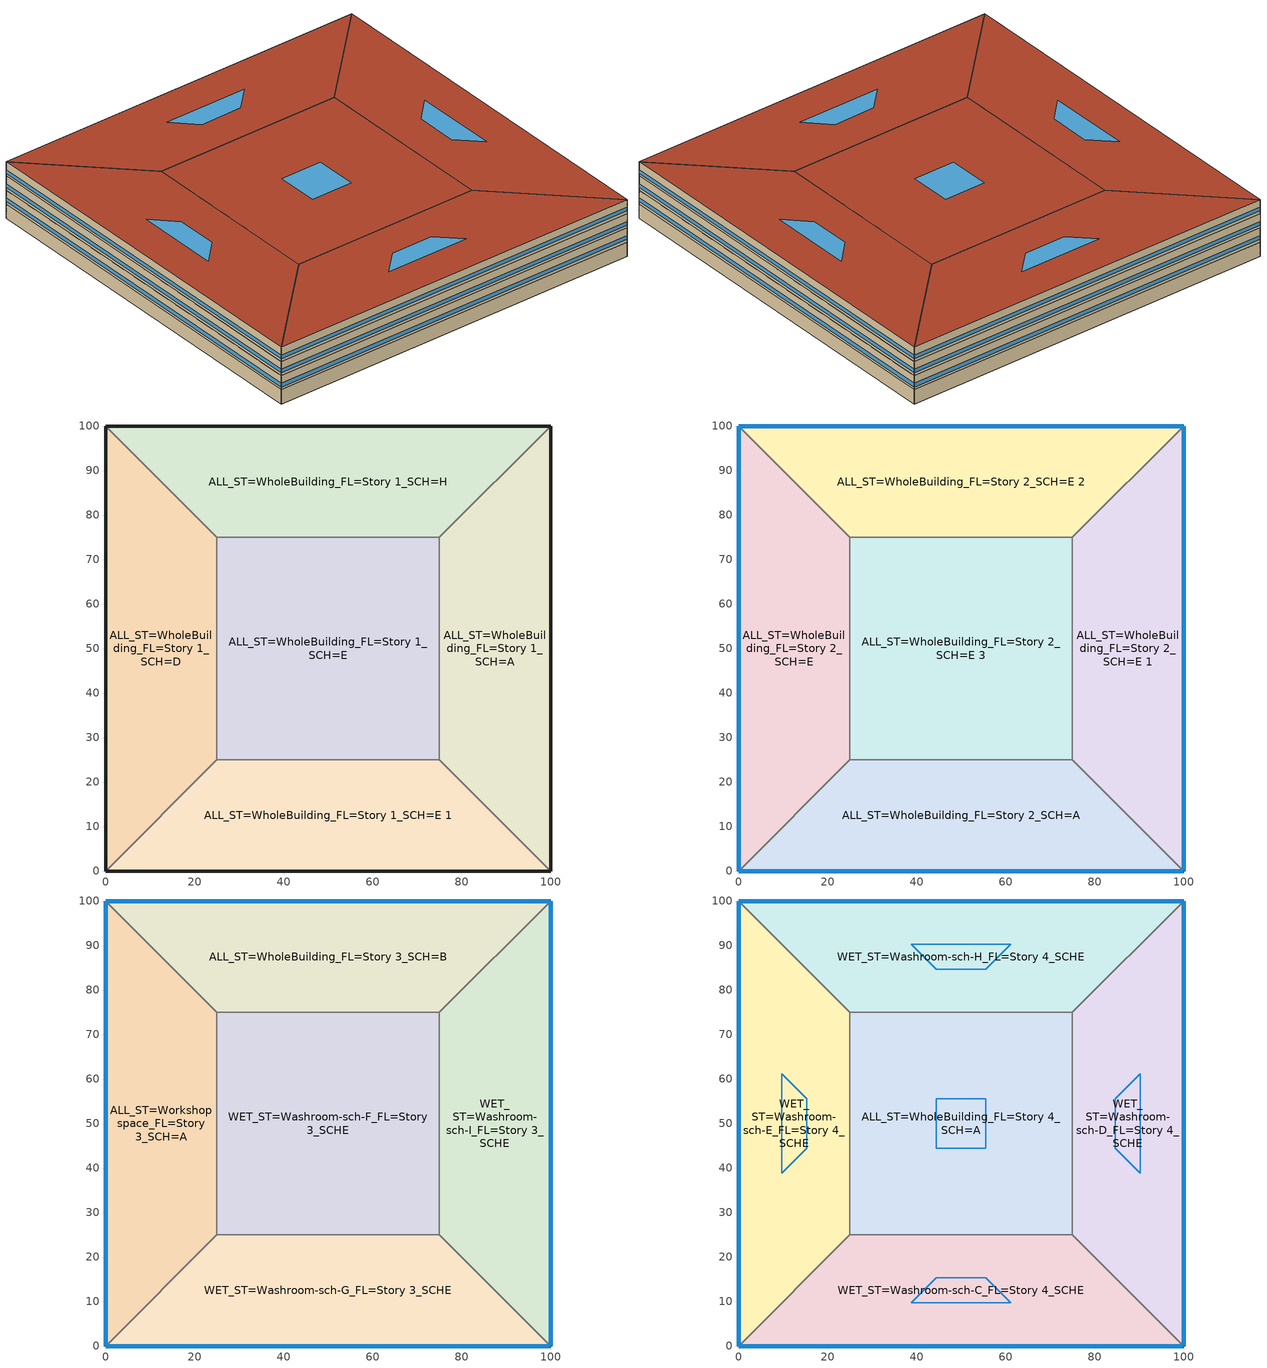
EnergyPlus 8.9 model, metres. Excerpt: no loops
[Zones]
ALL_ST=WholeBuilding_FL=Story 1_SCH=A
 floor ground (BTAP-Grnd-Floor-Mass:U-0.757): 100,100 100,0 75,25 75,75 z0
 wall ground (BTAP-Grnd-Wall-Mass:U-0.284): 100,0 100,100 z0:3.8
 wall to ALL_ST=WholeBuilding_FL=Story 1_SCH=E 1 (BTAP-Int-Wall): 75,25 100,0 z0:3.8
 wall to ALL_ST=WholeBuilding_FL=Story 1_SCH=E (BTAP-Int-Wall): 75,75 75,25 z0:3.8
 wall to ALL_ST=WholeBuilding_FL=Story 1_SCH=H (BTAP-Int-Wall): 100,100 75,75 z0:3.8
ALL_ST=WholeBuilding_FL=Story 1_SCH=D
 floor ground (BTAP-Grnd-Floor-Mass:U-0.757): 0,0 0,100 25,75 25,25 z0
 wall ground (BTAP-Grnd-Wall-Mass:U-0.284): 0,100 0,0 z0:3.8
 wall to ALL_ST=WholeBuilding_FL=Story 1_SCH=H (BTAP-Int-Wall): 25,75 0,100 z0:3.8
 wall to ALL_ST=WholeBuilding_FL=Story 1_SCH=E (BTAP-Int-Wall): 25,25 25,75 z0:3.8
 wall to ALL_ST=WholeBuilding_FL=Story 1_SCH=E 1 (BTAP-Int-Wall): 0,0 25,25 z0:3.8
ALL_ST=WholeBuilding_FL=Story 1_SCH=E
 floor ground (BTAP-Grnd-Floor-Mass:U-0.757): 25,25 25,75 75,75 75,25 z0
 wall to ALL_ST=WholeBuilding_FL=Story 1_SCH=H (BTAP-Int-Wall): 75,75 25,75 z0:3.8
 wall to ALL_ST=WholeBuilding_FL=Story 1_SCH=E 1 (BTAP-Int-Wall): 25,25 75,25 z0:3.8
ALL_ST=WholeBuilding_FL=Story 1_SCH=E 1
 floor ground (BTAP-Grnd-Floor-Mass:U-0.757): 100,0 0,0 25,25 75,25 z0
 wall ground (BTAP-Grnd-Wall-Mass:U-0.284): 0,0 100,0 z0:3.8
ALL_ST=WholeBuilding_FL=Story 1_SCH=H
 floor ground (BTAP-Grnd-Floor-Mass:U-0.757): 0,100 100,100 75,75 25,75 z0
 wall ground (BTAP-Grnd-Wall-Mass:U-0.284): 100,100 0,100 z0:3.8
ALL_ST=WholeBuilding_FL=Story 2_SCH=A
 floor to ALL_ST=WholeBuilding_FL=Story 1_SCH=E 1 (BTAP-Int-Floor): 100,0 0,0 25,25 75,25 z3.8
 wall outside (BTAP-Ext-Wall-Mass:U-0.21): 0,0 100,0 z3.8:7.6
 wall to ALL_ST=WholeBuilding_FL=Story 2_SCH=E (BTAP-Int-Wall): 25,25 0,0 z3.8:7.6
 wall to ALL_ST=WholeBuilding_FL=Story 2_SCH=E 3 (BTAP-Int-Wall): 75,25 25,25 z3.8:7.6
 wall to ALL_ST=WholeBuilding_FL=Story 2_SCH=E 1 (BTAP-Int-Wall): 100,0 75,25 z3.8:7.6
 window (BTAP-Ext-FixedWindow:U=0.220 SHGC=0.600): 0.03,0 99.97,0 z4.56:5.51
ALL_ST=WholeBuilding_FL=Story 2_SCH=E
 floor to ALL_ST=WholeBuilding_FL=Story 1_SCH=D (BTAP-Int-Floor): 0,0 0,100 25,75 25,25 z3.8
 wall outside (BTAP-Ext-Wall-Mass:U-0.21): 0,100 0,0 z3.8:7.6
 wall to ALL_ST=WholeBuilding_FL=Story 2_SCH=E 2 (BTAP-Int-Wall): 25,75 0,100 z3.8:7.6
 wall to ALL_ST=WholeBuilding_FL=Story 2_SCH=E 3 (BTAP-Int-Wall): 25,25 25,75 z3.8:7.6
 window (BTAP-Ext-FixedWindow:U=0.220 SHGC=0.600): 0,99.97 0,0.03 z4.56:5.51
ALL_ST=WholeBuilding_FL=Story 2_SCH=E 1
 floor to ALL_ST=WholeBuilding_FL=Story 1_SCH=A (BTAP-Int-Floor): 100,100 100,0 75,25 75,75 z3.8
 wall outside (BTAP-Ext-Wall-Mass:U-0.21): 100,0 100,100 z3.8:7.6
 wall to ALL_ST=WholeBuilding_FL=Story 2_SCH=E 3 (BTAP-Int-Wall): 75,75 75,25 z3.8:7.6
 wall to ALL_ST=WholeBuilding_FL=Story 2_SCH=E 2 (BTAP-Int-Wall): 100,100 75,75 z3.8:7.6
 window (BTAP-Ext-FixedWindow:U=0.220 SHGC=0.600): 100,0.03 100,99.97 z4.56:5.51
ALL_ST=WholeBuilding_FL=Story 2_SCH=E 2
 floor to ALL_ST=WholeBuilding_FL=Story 1_SCH=H (BTAP-Int-Floor): 0,100 100,100 75,75 25,75 z3.8
 wall outside (BTAP-Ext-Wall-Mass:U-0.21): 100,100 0,100 z3.8:7.6
 wall to ALL_ST=WholeBuilding_FL=Story 2_SCH=E 3 (BTAP-Int-Wall): 25,75 75,75 z3.8:7.6
 window (BTAP-Ext-FixedWindow:U=0.220 SHGC=0.600): 99.97,100 0.03,100 z4.56:5.51
ALL_ST=WholeBuilding_FL=Story 2_SCH=E 3
 floor to ALL_ST=WholeBuilding_FL=Story 1_SCH=E (BTAP-Int-Floor): 25,25 25,75 75,75 75,25 z3.8
ALL_ST=WholeBuilding_FL=Story 3_SCH=B
 floor to ALL_ST=WholeBuilding_FL=Story 2_SCH=E 2 (BTAP-Int-Floor): 0,100 100,100 75,75 25,75 z7.6
 wall outside (BTAP-Ext-Wall-Mass:U-0.21): 100,100 0,100 z7.6:11.4
 wall to WET_ST=Washroom-sch-I_FL=Story 3_SCHE (BTAP-Int-Wall): 75,75 100,100 z7.6:11.4
 wall to WET_ST=Washroom-sch-F_FL=Story 3_SCHE (BTAP-Int-Wall): 25,75 75,75 z7.6:11.4
 wall to ALL_ST=Workshop space_FL=Story 3_SCH=A (BTAP-Int-Wall): 0,100 25,75 z7.6:11.4
 window (BTAP-Ext-FixedWindow:U=0.220 SHGC=0.600): 99.97,100 0.03,100 z8.36:9.31
ALL_ST=Workshop space_FL=Story 3_SCH=A
 floor to ALL_ST=WholeBuilding_FL=Story 2_SCH=E (BTAP-Int-Floor): 0,0 0,100 25,75 25,25 z7.6
 wall outside (BTAP-Ext-Wall-Mass:U-0.21): 0,100 0,0 z7.6:11.4
 wall to WET_ST=Washroom-sch-F_FL=Story 3_SCHE (BTAP-Int-Wall): 25,25 25,75 z7.6:11.4
 wall to WET_ST=Washroom-sch-G_FL=Story 3_SCHE (BTAP-Int-Wall): 0,0 25,25 z7.6:11.4
 window (BTAP-Ext-FixedWindow:U=0.220 SHGC=0.600): 0,99.97 0,0.03 z8.36:9.31
WET_ST=Washroom-sch-F_FL=Story 3_SCHE
 floor to ALL_ST=WholeBuilding_FL=Story 2_SCH=E 3 (BTAP-Int-Floor): 25,25 25,75 75,75 75,25 z7.6
 wall to WET_ST=Washroom-sch-I_FL=Story 3_SCHE (BTAP-Int-Wall): 75,25 75,75 z7.6:11.4
 wall to WET_ST=Washroom-sch-G_FL=Story 3_SCHE (BTAP-Int-Wall): 25,25 75,25 z7.6:11.4
WET_ST=Washroom-sch-G_FL=Story 3_SCHE
 floor to ALL_ST=WholeBuilding_FL=Story 2_SCH=A (BTAP-Int-Floor): 100,0 0,0 25,25 75,25 z7.6
 wall outside (BTAP-Ext-Wall-Mass:U-0.21): 0,0 100,0 z7.6:11.4
 wall to WET_ST=Washroom-sch-I_FL=Story 3_SCHE (BTAP-Int-Wall): 100,0 75,25 z7.6:11.4
 window (BTAP-Ext-FixedWindow:U=0.220 SHGC=0.600): 0.03,0 99.97,0 z8.36:9.31
WET_ST=Washroom-sch-I_FL=Story 3_SCHE
 floor to ALL_ST=WholeBuilding_FL=Story 2_SCH=E 1 (BTAP-Int-Floor): 100,100 100,0 75,25 75,75 z7.6
 wall outside (BTAP-Ext-Wall-Mass:U-0.21): 100,0 100,100 z7.6:11.4
 window (BTAP-Ext-FixedWindow:U=0.220 SHGC=0.600): 100,0.03 100,99.97 z8.36:9.31
ALL_ST=WholeBuilding_FL=Story 4_SCH=A
 floor to WET_ST=Washroom-sch-F_FL=Story 3_SCHE (BTAP-Int-Floor): 25,25 25,75 75,75 75,25 z11.4
 wall to WET_ST=Washroom-sch-E_FL=Story 4_SCHE (BTAP-Int-Wall): 25,75 25,25 z11.4:15.2
 wall to WET_ST=Washroom-sch-H_FL=Story 4_SCHE (BTAP-Int-Wall): 75,75 25,75 z11.4:15.2
 wall to WET_ST=Washroom-sch-D_FL=Story 4_SCHE (BTAP-Int-Wall): 75,25 75,75 z11.4:15.2
 wall to WET_ST=Washroom-sch-C_FL=Story 4_SCHE (BTAP-Int-Wall): 25,25 75,25 z11.4:15.2
 roof outside (BTAP-Ext-Roof-Metal:U-0.162): 75,25 75,75 25,75 25,25 z15.2
 skylight (BTAP-Ext-Skylights:U=0.220 SHGC=0.600): 55.59,44.41 55.59,55.59 44.41,55.59 44.41,44.41 z15.2
WET_ST=Washroom-sch-C_FL=Story 4_SCHE
 floor to WET_ST=Washroom-sch-G_FL=Story 3_SCHE (BTAP-Int-Floor): 100,0 0,0 25,25 75,25 z11.4
 wall outside (BTAP-Ext-Wall-Mass:U-0.21): 0,0 100,0 z11.4:15.2
 wall to WET_ST=Washroom-sch-E_FL=Story 4_SCHE (BTAP-Int-Wall): 25,25 0,0 z11.4:15.2
 wall to WET_ST=Washroom-sch-D_FL=Story 4_SCHE (BTAP-Int-Wall): 100,0 75,25 z11.4:15.2
 window (BTAP-Ext-FixedWindow:U=0.220 SHGC=0.600): 0.03,0 99.97,0 z12.16:13.11
 roof outside (BTAP-Ext-Roof-Metal:U-0.162): 75,25 25,25 0,0 100,0 z15.2
 skylight (BTAP-Ext-Skylights:U=0.220 SHGC=0.600): 55.59,15.3 44.41,15.3 38.82,9.7 61.18,9.7 z15.2
WET_ST=Washroom-sch-D_FL=Story 4_SCHE
 floor to WET_ST=Washroom-sch-I_FL=Story 3_SCHE (BTAP-Int-Floor): 100,100 100,0 75,25 75,75 z11.4
 wall outside (BTAP-Ext-Wall-Mass:U-0.21): 100,0 100,100 z11.4:15.2
 wall to WET_ST=Washroom-sch-H_FL=Story 4_SCHE (BTAP-Int-Wall): 100,100 75,75 z11.4:15.2
 window (BTAP-Ext-FixedWindow:U=0.220 SHGC=0.600): 100,0.03 100,99.97 z12.16:13.11
 roof outside (BTAP-Ext-Roof-Metal:U-0.162): 75,75 75,25 100,0 100,100 z15.2
 skylight (BTAP-Ext-Skylights:U=0.220 SHGC=0.600): 84.7,55.59 84.7,44.41 90.3,38.82 90.3,61.18 z15.2
WET_ST=Washroom-sch-E_FL=Story 4_SCHE
 floor to ALL_ST=Workshop space_FL=Story 3_SCH=A (BTAP-Int-Floor): 0,0 0,100 25,75 25,25 z11.4
 wall outside (BTAP-Ext-Wall-Mass:U-0.21): 0,100 0,0 z11.4:15.2
 wall to WET_ST=Washroom-sch-H_FL=Story 4_SCHE (BTAP-Int-Wall): 25,75 0,100 z11.4:15.2
 window (BTAP-Ext-FixedWindow:U=0.220 SHGC=0.600): 0,99.97 0,0.03 z12.16:13.11
 roof outside (BTAP-Ext-Roof-Metal:U-0.162): 25,25 25,75 0,100 0,0 z15.2
 skylight (BTAP-Ext-Skylights:U=0.220 SHGC=0.600): 15.3,44.41 15.3,55.59 9.7,61.18 9.7,38.82 z15.2
WET_ST=Washroom-sch-H_FL=Story 4_SCHE
 floor to ALL_ST=WholeBuilding_FL=Story 3_SCH=B (BTAP-Int-Floor): 0,100 100,100 75,75 25,75 z11.4
 wall outside (BTAP-Ext-Wall-Mass:U-0.21): 100,100 0,100 z11.4:15.2
 window (BTAP-Ext-FixedWindow:U=0.220 SHGC=0.600): 99.97,100 0.03,100 z12.16:13.11
 roof outside (BTAP-Ext-Roof-Metal:U-0.162): 25,75 75,75 100,100 0,100 z15.2
 skylight (BTAP-Ext-Skylights:U=0.220 SHGC=0.600): 44.41,84.7 55.59,84.7 61.18,90.3 38.82,90.3 z15.2
[Building]
Building 1
[Site:Location]
Fort McMurray AP_AB_CAN: Latitude {deg}=56.653; Longitude {deg}=-111.223; Time Zone {hr}=-7; Elevation {m}=369.1
[Site:GroundTemperature:BuildingSurface]
19.527, 19.502, 19.536, 19.598, 20.002, 21.64, 22.225, 22.375, 21.449, 20.121, 19.802, 19.633
[Site:WaterMainsTemperature]
Calculation Method=Correlation; Annual Average Outdoor Air Temperature {C}=1.875; Maximum Difference In Monthly Average Outdoor Air Temperatures {deltaC}=34.4
[SizingPeriod:DesignDay] Day of Month=21; Dry-Bulb Temperature Range Modifier Type=DefaultMultipliers; Humidity Condition Type=Wetbulb; Barometric Pressure {Pa}=96969; Rain Indicator=No; Snow Indicator=No; Daylight Saving Time Indicator=No
Name | Month | Day Type | Maximum Dry-Bulb Temperature {C} | Daily Dry-Bulb Temperature Range {deltaC} | Wetbulb or DewPoint at Maximum Dry-Bulb {C} | Wind Speed {m/s} | Wind Direction {deg} | Solar Model Indicator | ASHRAE Clear Sky Optical Depth for Beam Irradiance (taub) | ASHRAE Clear Sky Optical Depth for Diffuse Irradiance (taud) | Sky Clearness
Fort McMurray AP Ann Clg .4% Condns DB=>MWB | 7 | SummerDesignDay | 28.9 | 12.4 | 17.8 | 3.7 | 250 | ASHRAETau | 0.377 | 2.403
Fort McMurray AP Ann Htg 99.6% Condns DB | 1 | WinterDesignDay | -36.2 | 0 | -36.2 | 1 | 90 | ASHRAEClearSky |  |  | 0
[Material] Thermal Absorptance=0.9
Name | Roughness | Thickness {m} | Conductivity {W/m-K} | Density {kg/m3} | Specific Heat {J/kg-K} | Solar Absorptance | Visible Absorptance
1/2IN Gypsum 1 | Smooth | 0.0127 | 0.16 | 784.9 | 830 | 0.4 | 0.4
100mm Normalweight concrete floor 1 | MediumSmooth | 0.1016 | 2.31 | 2322 | 832 | 0.7 | 0.7
1IN Stucco 1 | Smooth | 0.0253 | 0.6918 | 1858 | 837 | 0.7 | 0.92
6 in. Normalweight Concrete Floor 1; 6 in. Normalweight Concrete Floor 2 | MediumRough | 0.1524 | 2.31 | 2322 | 832 | 0.7 | 0.7
8IN CONCRETE HW RefBldg 1 | Rough | 0.2032 | 1.311 | 2240 | 836.8 | 0.7 | 0.7
G01 13mm gypsum board 1 | Smooth | 0.0127 | 0.16 | 800 | 1090 | 0.7 | 0.5
Metal Roof Surface 1 | Smooth | 0.0008 | 45.28 | 7824 | 500 | 0.7 | 0.7
[Material:NoMass] Roughness=Smooth; Thermal Absorptance=0.9; Solar Absorptance=0.7
Name | Thermal Resistance {m2-K/W} | Visible Absorptance
Typical Carpet Pad | 0.21648 | 0.8
Typical Carpet Pad 2 | 1.25503 | 0.8
Typical Carpet Pad 3 | 3.45515 | 0.8
Typical Insulation 2 | 4.49096 | 0.7
Typical Insulation 3 | 6.17282 | 0.7
[WindowMaterial:SimpleGlazingSystem]
SimpleGlazing:U=0.220 SHGC=0.600: U-Factor {W/m2-K}=2.2; Solar Heat Gain Coefficient=0.6; Visible Transmittance=0.21
[Construction]
BTAP-Ext-FixedWindow:U=0.220 SHGC=0.600; BTAP-Ext-Skylights:U=0.220 SHGC=0.600: SimpleGlazing:U=0.220 SHGC=0.600
BTAP-Ext-Roof-Metal:U-0.162: Metal Roof Surface 1, Typical Insulation 3
BTAP-Ext-Wall-Mass:U-0.21: 1IN Stucco 1, 8IN CONCRETE HW RefBldg 1, Typical Insulation 2, 1/2IN Gypsum 1
BTAP-Grnd-Floor-Mass:U-0.757: 6 in. Normalweight Concrete Floor 1, Typical Carpet Pad 2
BTAP-Grnd-Wall-Mass:U-0.284: 6 in. Normalweight Concrete Floor 2, Typical Carpet Pad 3
BTAP-Int-Floor: 100mm Normalweight concrete floor 1, Typical Carpet Pad
BTAP-Int-Wall: G01 13mm gypsum board 1, G01 13mm gypsum board 1
[Zone]
ALL_ST=WholeBuilding_FL=Story 1_SCH=A; ALL_ST=WholeBuilding_FL=Story 1_SCH=D; ALL_ST=WholeBuilding_FL=Story 1_SCH=E; ALL_ST=WholeBuilding_FL=Story 1_SCH=E 1; ALL_ST=WholeBuilding_FL=Story 1_SCH=H; ALL_ST=WholeBuilding_FL=Story 2_SCH=A; ALL_ST=WholeBuilding_FL=Story 2_SCH=E; ALL_ST=WholeBuilding_FL=Story 2_SCH=E 1; ALL_ST=WholeBuilding_FL=Story 2_SCH=E 2; ALL_ST=WholeBuilding_FL=Story 2_SCH=E 3; ALL_ST=WholeBuilding_FL=Story 3_SCH=B; ALL_ST=WholeBuilding_FL=Story 4_SCH=A; ALL_ST=Workshop space_FL=Story 3_SCH=A; WET_ST=Washroom-sch-C_FL=Story 4_SCHE; WET_ST=Washroom-sch-D_FL=Story 4_SCHE; WET_ST=Washroom-sch-E_FL=Story 4_SCHE; WET_ST=Washroom-sch-F_FL=Story 3_SCHE; WET_ST=Washroom-sch-G_FL=Story 3_SCHE; WET_ST=Washroom-sch-H_FL=Story 4_SCHE; WET_ST=Washroom-sch-I_FL=Story 3_SCHE
[ZoneInfiltration:DesignFlowRate] Schedule=Always On Discrete; Design Flow Rate Calculation Method=Flow/ExteriorArea; Flow per Exterior Surface Area {m3/s-m2}=0.00025; Constant Term Coefficient=0; Temperature Term Coefficient=0; Velocity Term Coefficient=0.224; Velocity Squared Term Coefficient=0
Name | Zone or ZoneList
WholeBuilding-Warehouse Infiltration | ALL_ST=WholeBuilding_FL=Story 2_SCH=A
WholeBuilding-Automotive facility 2 Infiltration | ALL_ST=WholeBuilding_FL=Story 2_SCH=E
WholeBuilding-Automotive facility 3 Infiltration | ALL_ST=WholeBuilding_FL=Story 2_SCH=E 1
WholeBuilding-Automotive facility 4 Infiltration | ALL_ST=WholeBuilding_FL=Story 2_SCH=E 2
WholeBuilding-Sports arena Infiltration | ALL_ST=WholeBuilding_FL=Story 3_SCH=B
WholeBuilding-Warehouse - refrigerated Infiltration | ALL_ST=WholeBuilding_FL=Story 4_SCH=A
Workshop space-Space Function Infiltration | ALL_ST=Workshop space_FL=Story 3_SCH=A
Washroom-sch-C-Space Function Infiltration | WET_ST=Washroom-sch-C_FL=Story 4_SCHE
Washroom-sch-D-Space Function Infiltration | WET_ST=Washroom-sch-D_FL=Story 4_SCHE
Washroom-sch-E-Space Function Infiltration | WET_ST=Washroom-sch-E_FL=Story 4_SCHE
Washroom-sch-G-Space Function Infiltration | WET_ST=Washroom-sch-G_FL=Story 3_SCHE
Washroom-sch-H-Space Function Infiltration | WET_ST=Washroom-sch-H_FL=Story 4_SCHE
Washroom-sch-I-Space Function Infiltration | WET_ST=Washroom-sch-I_FL=Story 3_SCHE
[AvailabilityManager:Scheduled] Schedule=Always On Discrete
Sys_2_Make-up air unit Availability Manager; Air Loop HVAC Outdoor Air System 14 Availability Manager; Sys_3_PSZ ALL_ST=WholeBuilding_FL=Story 1_SCH=A Availability Manager; Air Loop HVAC Outdoor Air System 4 Availability Manager; Sys_3_PSZ ALL_ST=WholeBuilding_FL=Story 1_SCH=D Availability Manager; Air Loop HVAC Outdoor Air System 3 Availability Manager; Sys_3_PSZ ALL_ST=Workshop space_FL=Story 3_SCH=A Availability Manager; Air Loop HVAC Outdoor Air System 2 Availability Manager; Sys_4_PSZ_ALL_ST=WholeBuilding_FL=Story 1_SCH=E Availability Manager; Air Loop HVAC Outdoor Air System 8 Availability Manager; Sys_4_PSZ_ALL_ST=WholeBuilding_FL=Story 1_SCH=E 1 Availability Manager; Air Loop HVAC Outdoor Air System 9 Availability Manager; Sys_4_PSZ_ALL_ST=WholeBuilding_FL=Story 2_SCH=A Availability Manager; Air Loop HVAC Outdoor Air System 7 Availability Manager; Sys_4_PSZ_ALL_ST=WholeBuilding_FL=Story 2_SCH=E Availability Manager; Air Loop HVAC Outdoor Air System 10 Availability Manager; Sys_4_PSZ_ALL_ST=WholeBuilding_FL=Story 2_SCH=E 1 Availability Manager; Air Loop HVAC Outdoor Air System 11 Availability Manager; Sys_4_PSZ_ALL_ST=WholeBuilding_FL=Story 2_SCH=E 2 Availability Manager; Air Loop HVAC Outdoor Air System 12 Availability Manager; Sys_4_PSZ_ALL_ST=WholeBuilding_FL=Story 2_SCH=E 3 Availability Manager; Air Loop HVAC Outdoor Air System 13 Availability Manager; Sys_4_PSZ_WET_ST=Washroom-sch-C_FL=Story 4_SCHE Availability Manager; Air Loop HVAC Outdoor Air System 1 Availability Manager; Sys_6_VAV with Reheat Availability Manager; Air Loop HVAC Outdoor Air System 5 Availability Manager; Sys_6_VAV with Reheat 1 Availability Manager; Air Loop HVAC Outdoor Air System 6 Availability Manager
[Schedule:Constant]
Always On Discrete: Hourly Value=1
